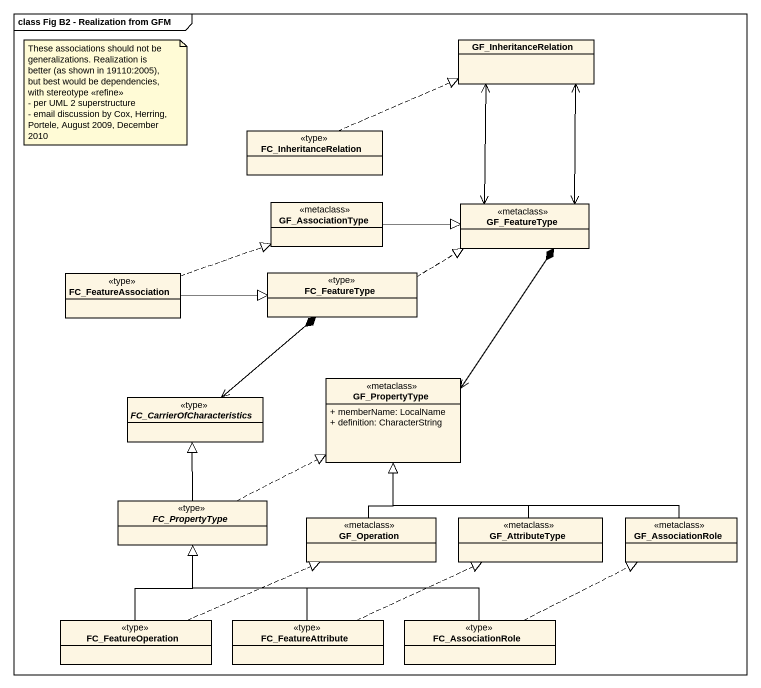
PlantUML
@startuml
mainframe class Fig B2 - Realization from GFM
hide circle
hide empty members
skinparam classAttributeIconSize 0
class GF_InheritanceRelation
class FC_InheritanceRelation <<type>>
class GF_AssociationType <<metaclass>>
class GF_FeatureType <<metaclass>>
class FC_FeatureAssociation <<type>>
class FC_FeatureType <<type>>
class GF_PropertyType <<metaclass>> {
  + memberName: LocalName
  + definition: CharacterString
}
abstract class FC_CarrierOfCharacteristics <<type>>
abstract class FC_PropertyType <<type>>
class GF_Operation <<metaclass>>
class GF_AttributeType <<metaclass>>
class GF_AssociationRole <<metaclass>>
class FC_FeatureOperation <<type>>
class FC_FeatureAttribute <<type>>
class FC_AssociationRole <<type>>
GF_InheritanceRelation <--> GF_FeatureType
FC_InheritanceRelation .right.|> GF_InheritanceRelation
GF_AssociationType -right-|> GF_FeatureType
GF_FeatureType <-up-> GF_InheritanceRelation
FC_FeatureAssociation .right.|> GF_AssociationType
FC_FeatureAssociation -right-|> FC_FeatureType
FC_FeatureType .right.|> GF_FeatureType
FC_FeatureType *--> FC_CarrierOfCharacteristics
GF_PropertyType <-up-* GF_FeatureType
FC_PropertyType .right.|> GF_PropertyType
FC_PropertyType -up-|> FC_CarrierOfCharacteristics
GF_Operation -up-|> GF_PropertyType
GF_AttributeType -up-|> GF_PropertyType
GF_AssociationRole -left-|> GF_PropertyType
FC_FeatureOperation -up-|> FC_PropertyType
FC_FeatureOperation .right.|> GF_Operation
FC_FeatureAttribute -up-|> FC_PropertyType
FC_FeatureAttribute .right.|> GF_AttributeType
FC_AssociationRole -left-|> FC_PropertyType
FC_AssociationRole .right.|> GF_AssociationRole
note as N1
  These associations should not be generalizations. Realization is better (as shown in 19110:2005), but best would be dependencies, with stereotype <<refine>>
  - per UML 2 superstructure
  - email discussion by Cox, Herring, Portele, August 2009, December 2010
end note
@enduml
